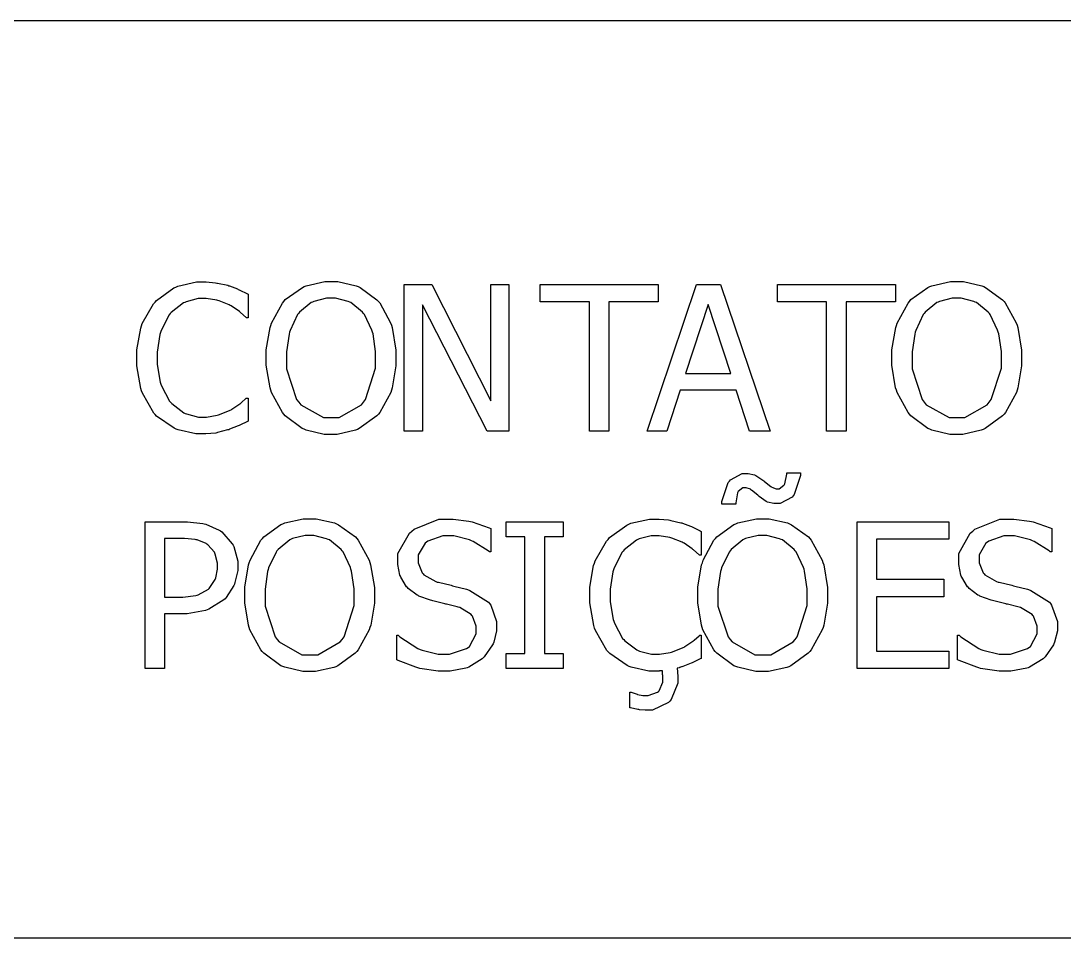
# Model space of a CAD drawing. Header units: millimetres. Extents: x 1974 to 2099, y 1386 to 1555.
# Drawn here: x 2072.064 to 2073.265, y 1477.196 to 1478.252 of the extents above; entities that cross this region are included whole.
import ezdxf

# ---------------------------------------------------------------- set-up
doc = ezdxf.new("R2010")
doc.units = ezdxf.units.MM
doc.layers.add('TEXTO', color=4, linetype='Continuous')

msp = doc.modelspace()

# ---------------------------------------------------------------- linework, layer by layer
at = {"layer": 'TEXTO', "color": 0}
for p, q in [((2098.7779, 1478.2522), (2069.8934, 1478.2522)), ((2072.2453, 1477.9468), (2072.2668, 1477.9517)), ((2072.2668, 1477.9517), (2072.274, 1477.9517)), ((2072.274, 1477.9517), (2072.2779, 1477.9517)), ((2072.2779, 1477.9517), (2072.2886, 1477.9507)), ((2072.2886, 1477.9507), (2072.2899, 1477.9504)), ((2072.2899, 1477.9504), (2072.291, 1477.9502)), ((2072.291, 1477.9502), (2072.3026, 1477.9478)), ((2072.393, 1477.9473), (2072.4144, 1477.9522)), ((2072.4144, 1477.9522), (2072.4215, 1477.9522)), ((2072.4215, 1477.9522), (2072.4293, 1477.9522)), ((2072.4293, 1477.9522), (2072.4503, 1477.9473)), ((2072.5056, 1477.7798), (2072.5056, 1477.9487)), ((2072.5056, 1477.9487), (2072.5376, 1477.9487)), ((2072.5376, 1477.9487), (2072.6055, 1477.8149)), ((2072.6055, 1477.8149), (2072.6055, 1477.9487)), ((2072.6055, 1477.9487), (2072.6264, 1477.9487)), ((2072.6264, 1477.9487), (2072.6264, 1477.7798)), ((2072.6264, 1477.9487), (2072.6264, 1477.9487)), ((2072.6622, 1477.9287), (2072.6622, 1477.9487)), ((2072.6622, 1477.9487), (2072.798, 1477.9487)), ((2072.7854, 1477.7798), (2072.8424, 1477.9487)), ((2072.798, 1477.9487), (2072.798, 1477.9287)), ((2072.8424, 1477.9487), (2072.87, 1477.9487)), ((2072.87, 1477.9487), (2072.927, 1477.7798)), ((2072.9354, 1477.9287), (2072.9354, 1477.9487)), ((2072.9354, 1477.9487), (2073.0712, 1477.9487)), ((2073.0712, 1477.9487), (2073.0712, 1477.9287)), ((2073.1132, 1477.9473), (2073.1347, 1477.9522)), ((2073.1347, 1477.9522), (2073.1419, 1477.9522)), ((2073.1419, 1477.9522), (2073.1496, 1477.9522)), ((2073.1496, 1477.9522), (2073.1706, 1477.9473)), ((2072.2207, 1477.9304), (2072.2407, 1477.9448)), ((2072.2407, 1477.9448), (2072.243, 1477.9458)), ((2072.243, 1477.9458), (2072.2453, 1477.9468)), ((2072.3026, 1477.9478), (2072.3037, 1477.9473)), ((2072.3037, 1477.9473), (2072.3045, 1477.947)), ((2072.3045, 1477.947), (2072.3138, 1477.9436)), ((2072.3138, 1477.9436), (2072.3148, 1477.943)), ((2072.3148, 1477.943), (2072.3158, 1477.9427)), ((2072.3158, 1477.9427), (2072.3252, 1477.938)), ((2072.3252, 1477.938), (2072.3262, 1477.9375)), ((2072.3262, 1477.9375), (2072.3262, 1477.9103)), ((2072.3688, 1477.9313), (2072.3885, 1477.9454)), ((2072.3885, 1477.9454), (2072.3908, 1477.9463)), ((2072.3908, 1477.9463), (2072.393, 1477.9473)), ((2072.4503, 1477.9473), (2072.4527, 1477.9462)), ((2072.4527, 1477.9462), (2072.4549, 1477.9452)), ((2072.4549, 1477.9452), (2072.4744, 1477.9311)), ((2073.0891, 1477.9313), (2073.1087, 1477.9454)), ((2073.1087, 1477.9454), (2073.111, 1477.9463)), ((2073.111, 1477.9463), (2073.1132, 1477.9473)), ((2073.1706, 1477.9473), (2073.1729, 1477.9462)), ((2073.1729, 1477.9462), (2073.1751, 1477.9452)), ((2073.1751, 1477.9452), (2073.1946, 1477.9311)), ((2072.2042, 1477.9037), (2072.2173, 1477.9266)), ((2072.2173, 1477.9266), (2072.2191, 1477.9285)), ((2072.2191, 1477.9285), (2072.2207, 1477.9304)), ((2072.2517, 1477.9275), (2072.2376, 1477.9166)), ((2072.2533, 1477.9281), (2072.2517, 1477.9275)), ((2072.2549, 1477.9289), (2072.2533, 1477.9281)), ((2072.2686, 1477.9326), (2072.2549, 1477.9289)), ((2072.2738, 1477.9326), (2072.2686, 1477.9326)), ((2072.2779, 1477.9326), (2072.2738, 1477.9326)), ((2072.2901, 1477.9306), (2072.2779, 1477.9326)), ((2072.2913, 1477.9303), (2072.2901, 1477.9306)), ((2072.2926, 1477.93), (2072.2913, 1477.9303)), ((2072.3042, 1477.9251), (2072.2926, 1477.93)), ((2072.3054, 1477.9245), (2072.3042, 1477.9251)), ((2072.3065, 1477.924), (2072.3054, 1477.9245)), ((2072.353, 1477.9042), (2072.3656, 1477.9273)), ((2072.3656, 1477.9273), (2072.3672, 1477.9293)), ((2072.3672, 1477.9293), (2072.3688, 1477.9313)), ((2072.3987, 1477.9278), (2072.3853, 1477.9168)), ((2072.4003, 1477.9285), (2072.3987, 1477.9278)), ((2072.4017, 1477.9293), (2072.4003, 1477.9285)), ((2072.4163, 1477.9328), (2072.4017, 1477.9293)), ((2072.4217, 1477.9328), (2072.4163, 1477.9328)), ((2072.4266, 1477.9328), (2072.4217, 1477.9328)), ((2072.4413, 1477.9292), (2072.4266, 1477.9328)), ((2072.443, 1477.9284), (2072.4413, 1477.9292)), ((2072.4445, 1477.9278), (2072.443, 1477.9284)), ((2072.4579, 1477.9168), (2072.4445, 1477.9278)), ((2072.4744, 1477.9311), (2072.476, 1477.9293)), ((2072.476, 1477.9293), (2072.4776, 1477.9275)), ((2072.476, 1477.9293), (2072.476, 1477.9293)), ((2072.4776, 1477.9275), (2072.49, 1477.9045)), ((2072.6013, 1477.7798), (2072.5267, 1477.9254)), ((2072.5267, 1477.9254), (2072.5267, 1477.7798)), ((2072.7189, 1477.9287), (2072.6622, 1477.9287)), ((2072.7189, 1477.7798), (2072.7189, 1477.9287)), ((2072.798, 1477.9287), (2072.7414, 1477.9287)), ((2072.7414, 1477.9287), (2072.7414, 1477.7798)), ((2072.8556, 1477.9257), (2072.8297, 1477.8462)), ((2072.8817, 1477.8462), (2072.8556, 1477.9257)), ((2072.9921, 1477.9287), (2072.9354, 1477.9287)), ((2072.9921, 1477.7798), (2072.9921, 1477.9287)), ((2073.0712, 1477.9287), (2073.0146, 1477.9287)), ((2073.0146, 1477.9287), (2073.0146, 1477.7798)), ((2073.0734, 1477.9042), (2073.0859, 1477.9273)), ((2073.0859, 1477.9273), (2073.0875, 1477.9293)), ((2073.0875, 1477.9293), (2073.0891, 1477.9313)), ((2073.1191, 1477.9278), (2073.1056, 1477.9168)), ((2073.1206, 1477.9285), (2073.1191, 1477.9278)), ((2073.1221, 1477.9293), (2073.1206, 1477.9285)), ((2073.1366, 1477.9328), (2073.1221, 1477.9293)), ((2073.142, 1477.9328), (2073.1366, 1477.9328)), ((2073.1468, 1477.9328), (2073.142, 1477.9328)), ((2073.1616, 1477.9292), (2073.1468, 1477.9328)), ((2073.1632, 1477.9284), (2073.1616, 1477.9292)), ((2073.1647, 1477.9278), (2073.1632, 1477.9284)), ((2073.1782, 1477.9168), (2073.1647, 1477.9278)), ((2073.1946, 1477.9311), (2073.1963, 1477.9293)), ((2073.1963, 1477.9293), (2073.1978, 1477.9275)), ((2073.1963, 1477.9293), (2073.1963, 1477.9293)), ((2073.1978, 1477.9275), (2073.2103, 1477.9045)), ((2072.2352, 1477.9137), (2072.2259, 1477.8957)), ((2072.2364, 1477.9152), (2072.2352, 1477.9137)), ((2072.2376, 1477.9166), (2072.2364, 1477.9152)), ((2072.316, 1477.9175), (2072.3065, 1477.924)), ((2072.3168, 1477.9168), (2072.316, 1477.9175)), ((2072.3175, 1477.9163), (2072.3168, 1477.9168)), ((2072.3238, 1477.9107), (2072.3175, 1477.9163)), ((2072.383, 1477.914), (2072.3745, 1477.8959)), ((2072.3842, 1477.9153), (2072.383, 1477.914)), ((2072.3853, 1477.9168), (2072.3842, 1477.9153)), ((2072.4591, 1477.9153), (2072.4579, 1477.9168)), ((2072.4601, 1477.914), (2072.4591, 1477.9153)), ((2072.4687, 1477.8961), (2072.4601, 1477.914)), ((2073.1032, 1477.914), (2073.0947, 1477.8959)), ((2073.1044, 1477.9153), (2073.1032, 1477.914)), ((2073.1056, 1477.9168), (2073.1044, 1477.9153)), ((2073.1794, 1477.9153), (2073.1782, 1477.9168)), ((2073.1805, 1477.914), (2073.1794, 1477.9153)), ((2073.1889, 1477.8961), (2073.1805, 1477.914)), ((2072.2024, 1477.8985), (2072.2034, 1477.9011)), ((2072.2034, 1477.9011), (2072.2042, 1477.9037)), ((2072.3243, 1477.9103), (2072.3238, 1477.9107)), ((2072.3262, 1477.9103), (2072.3243, 1477.9103)), ((2072.3513, 1477.899), (2072.3522, 1477.9016)), ((2072.3522, 1477.9016), (2072.353, 1477.9042)), ((2072.49, 1477.9045), (2072.491, 1477.9017)), ((2072.491, 1477.9017), (2072.4919, 1477.899)), ((2073.0716, 1477.899), (2073.0725, 1477.9016)), ((2073.0725, 1477.9016), (2073.0734, 1477.9042)), ((2073.2103, 1477.9045), (2073.2113, 1477.9017)), ((2073.2113, 1477.9017), (2073.2122, 1477.899)), ((2072.198, 1477.8733), (2072.2024, 1477.8985)), ((2072.2246, 1477.8913), (2072.2213, 1477.8709)), ((2072.2253, 1477.8934), (2072.2246, 1477.8913)), ((2072.2259, 1477.8957), (2072.2253, 1477.8934)), ((2072.3469, 1477.8736), (2072.3513, 1477.899)), ((2072.3732, 1477.8916), (2072.3703, 1477.8711)), ((2072.3739, 1477.8937), (2072.3732, 1477.8916)), ((2072.3745, 1477.8959), (2072.3739, 1477.8937)), ((2072.4693, 1477.8939), (2072.4687, 1477.8961)), ((2072.4699, 1477.8918), (2072.4693, 1477.8939)), ((2072.4729, 1477.8716), (2072.4699, 1477.8918)), ((2072.4919, 1477.899), (2072.4963, 1477.8729)), ((2073.0673, 1477.8736), (2073.0716, 1477.899)), ((2073.0935, 1477.8916), (2073.0905, 1477.8711)), ((2073.0941, 1477.8937), (2073.0935, 1477.8916)), ((2073.0947, 1477.8959), (2073.0941, 1477.8937)), ((2073.1896, 1477.8939), (2073.1889, 1477.8961)), ((2073.1902, 1477.8918), (2073.1896, 1477.8939)), ((2073.1933, 1477.8716), (2073.1902, 1477.8918)), ((2073.2122, 1477.899), (2073.2165, 1477.8729)), ((2072.198, 1477.864), (2072.198, 1477.8733)), ((2072.2213, 1477.8709), (2072.2213, 1477.864)), ((2072.3469, 1477.8642), (2072.3469, 1477.8736)), ((2072.3703, 1477.8711), (2072.3703, 1477.8642)), ((2072.4729, 1477.8642), (2072.4729, 1477.8716)), ((2072.4963, 1477.8729), (2072.4963, 1477.8642)), ((2073.0673, 1477.8642), (2073.0673, 1477.8736)), ((2073.0905, 1477.8711), (2073.0905, 1477.8642)), ((2073.1933, 1477.8642), (2073.1933, 1477.8716)), ((2073.2165, 1477.8729), (2073.2165, 1477.8642)), ((2072.198, 1477.8552), (2072.198, 1477.864)), ((2072.2026, 1477.8291), (2072.198, 1477.8552)), ((2072.2213, 1477.864), (2072.2213, 1477.8565)), ((2072.2213, 1477.8565), (2072.2248, 1477.8362)), ((2072.3469, 1477.8557), (2072.3469, 1477.8642)), ((2072.3513, 1477.8298), (2072.3469, 1477.8557)), ((2072.3703, 1477.8642), (2072.3703, 1477.8515)), ((2072.4729, 1477.8523), (2072.4729, 1477.8642)), ((2072.4729, 1477.8642), (2072.4729, 1477.8642)), ((2072.4963, 1477.855), (2072.492, 1477.8298)), ((2072.4963, 1477.8642), (2072.4963, 1477.855)), ((2073.0673, 1477.8557), (2073.0673, 1477.8642)), ((2073.0715, 1477.8298), (2073.0673, 1477.8557)), ((2073.0905, 1477.8642), (2073.0905, 1477.8515)), ((2073.1933, 1477.8523), (2073.1933, 1477.8642)), ((2073.1933, 1477.8642), (2073.1933, 1477.8642)), ((2073.2165, 1477.855), (2073.2123, 1477.8298)), ((2073.2165, 1477.8642), (2073.2165, 1477.855)), ((2072.3703, 1477.8515), (2072.3819, 1477.8163)), ((2072.4613, 1477.8163), (2072.4729, 1477.8523)), ((2072.8297, 1477.8462), (2072.8817, 1477.8462)), ((2072.8297, 1477.8462), (2072.8297, 1477.8462)), ((2073.0905, 1477.8515), (2073.1022, 1477.8163)), ((2073.1816, 1477.8163), (2073.1933, 1477.8523)), ((2072.2035, 1477.8262), (2072.2026, 1477.8291)), ((2072.2248, 1477.8362), (2072.2256, 1477.8341)), ((2072.2256, 1477.8341), (2072.2262, 1477.8321)), ((2072.2262, 1477.8321), (2072.2357, 1477.8144)), ((2072.3522, 1477.8269), (2072.3513, 1477.8298)), ((2072.492, 1477.8298), (2072.4911, 1477.827)), ((2073.0724, 1477.8269), (2073.0715, 1477.8298)), ((2073.2123, 1477.8298), (2073.2114, 1477.827)), ((2072.2044, 1477.8236), (2072.2035, 1477.8262)), ((2072.2174, 1477.8007), (2072.2044, 1477.8236)), ((2072.318, 1477.8124), (2072.3239, 1477.8177)), ((2072.3239, 1477.8177), (2072.3244, 1477.818)), ((2072.3244, 1477.818), (2072.3262, 1477.818)), ((2072.3262, 1477.818), (2072.3262, 1477.7913)), ((2072.353, 1477.8242), (2072.3522, 1477.8269)), ((2072.3655, 1477.8012), (2072.353, 1477.8242)), ((2072.4902, 1477.8243), (2072.4777, 1477.8012)), ((2072.4911, 1477.827), (2072.4902, 1477.8243)), ((2072.8233, 1477.8269), (2072.808, 1477.7798)), ((2072.888, 1477.8269), (2072.8233, 1477.8269)), ((2072.9032, 1477.7798), (2072.888, 1477.8269)), ((2073.0733, 1477.8242), (2073.0724, 1477.8269)), ((2073.0858, 1477.8012), (2073.0733, 1477.8242)), ((2073.2105, 1477.8243), (2073.1979, 1477.8012)), ((2073.2114, 1477.827), (2073.2105, 1477.8243)), ((2072.2357, 1477.8144), (2072.237, 1477.813)), ((2072.237, 1477.813), (2072.2382, 1477.8116)), ((2072.2382, 1477.8116), (2072.2519, 1477.8011)), ((2072.3054, 1477.8039), (2072.3066, 1477.8044)), ((2072.3066, 1477.8044), (2072.3075, 1477.8051)), ((2072.3075, 1477.8051), (2072.3166, 1477.8112)), ((2072.3166, 1477.8112), (2072.3173, 1477.8117)), ((2072.3173, 1477.8117), (2072.318, 1477.8124)), ((2072.3819, 1477.8163), (2072.3843, 1477.8133)), ((2072.3843, 1477.8133), (2072.3866, 1477.8103)), ((2072.3866, 1477.8103), (2072.4129, 1477.7956)), ((2072.431, 1477.7956), (2072.4567, 1477.8103)), ((2072.4567, 1477.8103), (2072.4591, 1477.8133)), ((2072.4591, 1477.8133), (2072.4613, 1477.8163)), ((2073.1022, 1477.8163), (2073.1045, 1477.8133)), ((2073.1045, 1477.8133), (2073.1068, 1477.8103)), ((2073.1068, 1477.8103), (2073.1331, 1477.7956)), ((2073.1513, 1477.7956), (2073.177, 1477.8103)), ((2073.177, 1477.8103), (2073.1793, 1477.8133)), ((2073.1793, 1477.8133), (2073.1816, 1477.8163)), ((2072.2191, 1477.7989), (2072.2174, 1477.8007)), ((2072.2208, 1477.797), (2072.2191, 1477.7989)), ((2072.2408, 1477.7832), (2072.2208, 1477.797)), ((2072.2519, 1477.8011), (2072.2535, 1477.8003)), ((2072.2535, 1477.8003), (2072.2551, 1477.7997)), ((2072.2551, 1477.7997), (2072.269, 1477.7961)), ((2072.269, 1477.7961), (2072.2738, 1477.7961)), ((2072.2738, 1477.7961), (2072.2782, 1477.7961)), ((2072.2782, 1477.7961), (2072.2904, 1477.7982)), ((2072.2904, 1477.7982), (2072.2918, 1477.7985)), ((2072.2918, 1477.7985), (2072.2932, 1477.7989)), ((2072.2932, 1477.7989), (2072.3054, 1477.8039)), ((2072.3671, 1477.7993), (2072.3655, 1477.8012)), ((2072.3688, 1477.7974), (2072.3671, 1477.7993)), ((2072.3884, 1477.783), (2072.3688, 1477.7974)), ((2072.4129, 1477.7956), (2072.4217, 1477.7956)), ((2072.4217, 1477.7956), (2072.431, 1477.7956)), ((2072.4743, 1477.7974), (2072.4541, 1477.7828)), ((2072.476, 1477.7993), (2072.4743, 1477.7974)), ((2072.4777, 1477.8012), (2072.476, 1477.7993)), ((2073.0874, 1477.7993), (2073.0858, 1477.8012)), ((2073.089, 1477.7974), (2073.0874, 1477.7993)), ((2073.1087, 1477.783), (2073.089, 1477.7974)), ((2073.1331, 1477.7956), (2073.142, 1477.7956)), ((2073.142, 1477.7956), (2073.1513, 1477.7956)), ((2073.1945, 1477.7974), (2073.1744, 1477.7828)), ((2073.1963, 1477.7993), (2073.1945, 1477.7974)), ((2073.1979, 1477.8012), (2073.1963, 1477.7993)), ((2072.2431, 1477.7822), (2072.2408, 1477.7832)), ((2072.2455, 1477.7813), (2072.2431, 1477.7822)), ((2072.2659, 1477.7767), (2072.2455, 1477.7813)), ((2072.3024, 1477.7812), (2072.291, 1477.7782)), ((2072.3037, 1477.7815), (2072.3024, 1477.7812)), ((2072.3048, 1477.782), (2072.3037, 1477.7815)), ((2072.3148, 1477.7858), (2072.3048, 1477.782)), ((2072.3157, 1477.7862), (2072.3148, 1477.7858)), ((2072.3165, 1477.7867), (2072.3157, 1477.7862)), ((2072.3252, 1477.7908), (2072.3165, 1477.7867)), ((2072.3262, 1477.7913), (2072.3252, 1477.7908)), ((2072.3907, 1477.782), (2072.3884, 1477.783)), ((2072.3929, 1477.781), (2072.3907, 1477.782)), ((2072.4138, 1477.7762), (2072.3929, 1477.781)), ((2072.4496, 1477.781), (2072.4285, 1477.7762)), ((2072.4519, 1477.7818), (2072.4496, 1477.781)), ((2072.4541, 1477.7828), (2072.4519, 1477.7818)), ((2073.111, 1477.782), (2073.1087, 1477.783)), ((2073.1132, 1477.781), (2073.111, 1477.782)), ((2073.1341, 1477.7762), (2073.1132, 1477.781)), ((2073.1699, 1477.781), (2073.1488, 1477.7762)), ((2073.1722, 1477.7818), (2073.1699, 1477.781)), ((2073.1744, 1477.7828), (2073.1722, 1477.7818)), ((2072.2736, 1477.7767), (2072.2659, 1477.7767)), ((2072.2774, 1477.7767), (2072.2736, 1477.7767)), ((2072.2736, 1477.7767), (2072.2736, 1477.7767)), ((2072.2889, 1477.7777), (2072.2774, 1477.7767)), ((2072.29, 1477.7779), (2072.2889, 1477.7777)), ((2072.291, 1477.7782), (2072.29, 1477.7779)), ((2072.4215, 1477.7762), (2072.4138, 1477.7762)), ((2072.4285, 1477.7762), (2072.4215, 1477.7762)), ((2072.5267, 1477.7798), (2072.5056, 1477.7798)), ((2072.6264, 1477.7798), (2072.6013, 1477.7798)), ((2072.7414, 1477.7798), (2072.7189, 1477.7798)), ((2072.7414, 1477.7798), (2072.7414, 1477.7798)), ((2072.808, 1477.7798), (2072.7854, 1477.7798)), ((2072.808, 1477.7798), (2072.808, 1477.7798)), ((2072.927, 1477.7798), (2072.9032, 1477.7798)), ((2073.0146, 1477.7798), (2072.9921, 1477.7798)), ((2073.0146, 1477.7798), (2073.0146, 1477.7798)), ((2073.1419, 1477.7762), (2073.1341, 1477.7762)), ((2073.1488, 1477.7762), (2073.1419, 1477.7762)), ((2072.8716, 1477.6989), (2072.8788, 1477.7209)), ((2072.8788, 1477.7209), (2072.8801, 1477.7223)), ((2072.8801, 1477.7223), (2072.8814, 1477.7239)), ((2072.8814, 1477.7239), (2072.8947, 1477.7313)), ((2072.8947, 1477.7313), (2072.8993, 1477.7313)), ((2072.8993, 1477.7313), (2072.9019, 1477.7313)), ((2072.9019, 1477.7313), (2072.909, 1477.7294)), ((2072.909, 1477.7294), (2072.9099, 1477.7291)), ((2072.9099, 1477.7291), (2072.9107, 1477.7287)), ((2072.9107, 1477.7287), (2072.9188, 1477.7233)), ((2072.9188, 1477.7233), (2072.9197, 1477.7225)), ((2072.9197, 1477.7225), (2072.9205, 1477.7219)), ((2072.9205, 1477.7219), (2072.9278, 1477.7161)), ((2072.9438, 1477.7194), (2072.9462, 1477.7304)), ((2072.9462, 1477.7304), (2072.9463, 1477.7318)), ((2072.9463, 1477.7318), (2072.9621, 1477.7318)), ((2072.9463, 1477.7318), (2072.9463, 1477.7318)), ((2072.9619, 1477.7289), (2072.9548, 1477.7068)), ((2072.9621, 1477.7318), (2072.9619, 1477.7289)), ((2072.8896, 1477.7089), (2072.8874, 1477.6974)), ((2072.89, 1477.7097), (2072.8896, 1477.7089)), ((2072.8903, 1477.7105), (2072.89, 1477.7097)), ((2072.8958, 1477.7148), (2072.8903, 1477.7105)), ((2072.8978, 1477.7148), (2072.8958, 1477.7148)), ((2072.8993, 1477.7148), (2072.8978, 1477.7148)), ((2072.9043, 1477.7129), (2072.8993, 1477.7148)), ((2072.905, 1477.7124), (2072.9043, 1477.7129)), ((2072.9055, 1477.712), (2072.905, 1477.7124)), ((2072.9127, 1477.7061), (2072.9055, 1477.712)), ((2072.9278, 1477.7161), (2072.9285, 1477.7158)), ((2072.9285, 1477.7158), (2072.9291, 1477.7154)), ((2072.9291, 1477.7154), (2072.934, 1477.7135)), ((2072.934, 1477.7135), (2072.9357, 1477.7135)), ((2072.9357, 1477.7135), (2072.9376, 1477.7135)), ((2072.9376, 1477.7135), (2072.943, 1477.7178)), ((2072.943, 1477.7178), (2072.9435, 1477.7186)), ((2072.9435, 1477.7186), (2072.9438, 1477.7194)), ((2072.8715, 1477.696), (2072.8716, 1477.6989)), ((2072.8874, 1477.6974), (2072.8874, 1477.696)), ((2072.9136, 1477.7053), (2072.9127, 1477.7061)), ((2072.9143, 1477.7046), (2072.9136, 1477.7053)), ((2072.9224, 1477.699), (2072.9143, 1477.7046)), ((2072.9233, 1477.6986), (2072.9224, 1477.699)), ((2072.9241, 1477.6983), (2072.9233, 1477.6986)), ((2072.9314, 1477.6964), (2072.9241, 1477.6983)), ((2072.9342, 1477.6964), (2072.9314, 1477.6964)), ((2072.9387, 1477.6964), (2072.9342, 1477.6964)), ((2072.9524, 1477.7038), (2072.9387, 1477.6964)), ((2072.9536, 1477.7053), (2072.9524, 1477.7038)), ((2072.9548, 1477.7068), (2072.9536, 1477.7053)), ((2072.8874, 1477.696), (2072.8715, 1477.696)), ((2072.2076, 1477.5066), (2072.2076, 1477.6755)), ((2072.2076, 1477.6755), (2072.25, 1477.6755)), ((2072.25, 1477.6755), (2072.2563, 1477.6755)), ((2072.2563, 1477.6755), (2072.2738, 1477.6735)), ((2072.2738, 1477.6735), (2072.2755, 1477.6731)), ((2072.2755, 1477.6731), (2072.2773, 1477.6727)), ((2072.2773, 1477.6727), (2072.2928, 1477.666)), ((2072.344, 1477.6581), (2072.3637, 1477.6723)), ((2072.3637, 1477.6723), (2072.366, 1477.6733)), ((2072.366, 1477.6733), (2072.3683, 1477.6742)), ((2072.3683, 1477.6742), (2072.3896, 1477.6791)), ((2072.3896, 1477.6791), (2072.3968, 1477.6791)), ((2072.3968, 1477.6791), (2072.4045, 1477.6791)), ((2072.4045, 1477.6791), (2072.4255, 1477.6742)), ((2072.4255, 1477.6742), (2072.4278, 1477.6731)), ((2072.4278, 1477.6731), (2072.4302, 1477.6721)), ((2072.5171, 1477.6671), (2072.5457, 1477.6786)), ((2072.5457, 1477.6786), (2072.5553, 1477.6786)), ((2072.5553, 1477.6786), (2072.562, 1477.6786)), ((2072.562, 1477.6786), (2072.58, 1477.6763)), ((2072.58, 1477.6763), (2072.5821, 1477.6758)), ((2072.5821, 1477.6758), (2072.5841, 1477.6753)), ((2072.5841, 1477.6753), (2072.6037, 1477.6686)), ((2072.6232, 1477.6583), (2072.6232, 1477.6755)), ((2072.6232, 1477.6755), (2072.6888, 1477.6755)), ((2072.6888, 1477.6755), (2072.6888, 1477.6583)), ((2072.7622, 1477.6717), (2072.7645, 1477.6727)), ((2072.7645, 1477.6727), (2072.7667, 1477.6738)), ((2072.7667, 1477.6738), (2072.7882, 1477.6786)), ((2072.7882, 1477.6786), (2072.7954, 1477.6786)), ((2072.7954, 1477.6786), (2072.7994, 1477.6786)), ((2072.7994, 1477.6786), (2072.8102, 1477.6776)), ((2072.8102, 1477.6776), (2072.8114, 1477.6773)), ((2072.8114, 1477.6773), (2072.8126, 1477.6771)), ((2072.8126, 1477.6771), (2072.8241, 1477.6745)), ((2072.8241, 1477.6745), (2072.8252, 1477.6742)), ((2072.8252, 1477.6742), (2072.8261, 1477.674)), ((2072.8261, 1477.674), (2072.8354, 1477.6704)), ((2072.8656, 1477.6581), (2072.8853, 1477.6723)), ((2072.8853, 1477.6723), (2072.8876, 1477.6733)), ((2072.8876, 1477.6733), (2072.8898, 1477.6742)), ((2072.8898, 1477.6742), (2072.9112, 1477.6791)), ((2072.9112, 1477.6791), (2072.9183, 1477.6791)), ((2072.9183, 1477.6791), (2072.9261, 1477.6791)), ((2072.9261, 1477.6791), (2072.9471, 1477.6742)), ((2072.9471, 1477.6742), (2072.9494, 1477.6731)), ((2072.9494, 1477.6731), (2072.9516, 1477.6721)), ((2073.0272, 1477.5066), (2073.0272, 1477.6755)), ((2073.0272, 1477.6755), (2073.1327, 1477.6755)), ((2073.1327, 1477.6755), (2073.1327, 1477.6556)), ((2073.1628, 1477.6671), (2073.1914, 1477.6786)), ((2073.1914, 1477.6786), (2073.201, 1477.6786)), ((2073.201, 1477.6786), (2073.2077, 1477.6786)), ((2073.2077, 1477.6786), (2073.2258, 1477.6763)), ((2073.2258, 1477.6763), (2073.2279, 1477.6758)), ((2073.2279, 1477.6758), (2073.2299, 1477.6753)), ((2073.2299, 1477.6753), (2073.2495, 1477.6686)), ((2072.2928, 1477.666), (2072.2942, 1477.665)), ((2072.2942, 1477.665), (2072.2957, 1477.664)), ((2072.2957, 1477.664), (2072.3079, 1477.6503)), ((2072.4302, 1477.6721), (2072.4496, 1477.6581)), ((2072.4984, 1477.6389), (2072.5118, 1477.6624)), ((2072.5118, 1477.6624), (2072.5145, 1477.6647)), ((2072.5145, 1477.6647), (2072.5171, 1477.6671)), ((2072.6037, 1477.6686), (2072.6056, 1477.6678)), ((2072.6056, 1477.6678), (2072.6056, 1477.6409)), ((2072.7422, 1477.6573), (2072.7622, 1477.6717)), ((2072.8354, 1477.6704), (2072.8364, 1477.67)), ((2072.8364, 1477.67), (2072.8372, 1477.6696)), ((2072.8372, 1477.6696), (2072.8466, 1477.665)), ((2072.8466, 1477.665), (2072.8476, 1477.6643)), ((2072.8476, 1477.6643), (2072.8476, 1477.6372)), ((2072.9516, 1477.6721), (2072.9711, 1477.6581)), ((2073.1442, 1477.6389), (2073.1575, 1477.6624)), ((2073.1575, 1477.6624), (2073.1602, 1477.6647)), ((2073.1602, 1477.6647), (2073.1628, 1477.6671)), ((2073.2495, 1477.6686), (2073.2513, 1477.6678)), ((2073.2513, 1477.6678), (2073.2513, 1477.6409)), ((2072.2487, 1477.6563), (2072.23, 1477.6563)), ((2072.23, 1477.6563), (2072.23, 1477.5888)), ((2072.2527, 1477.6563), (2072.2487, 1477.6563)), ((2072.265, 1477.6551), (2072.2527, 1477.6563)), ((2072.2663, 1477.6548), (2072.265, 1477.6551)), ((2072.2675, 1477.6547), (2072.2663, 1477.6548)), ((2072.2778, 1477.6504), (2072.2675, 1477.6547)), ((2072.2787, 1477.6498), (2072.2778, 1477.6504)), ((2072.2797, 1477.6491), (2072.2787, 1477.6498)), ((2072.2873, 1477.6404), (2072.2797, 1477.6491)), ((2072.3079, 1477.6503), (2072.3089, 1477.6486)), ((2072.3089, 1477.6486), (2072.3098, 1477.647)), ((2072.3283, 1477.6312), (2072.3408, 1477.6543)), ((2072.3408, 1477.6543), (2072.3425, 1477.6562)), ((2072.3425, 1477.6562), (2072.344, 1477.6581)), ((2072.374, 1477.6547), (2072.3605, 1477.6438)), ((2072.3755, 1477.6555), (2072.374, 1477.6547)), ((2072.377, 1477.6562), (2072.3755, 1477.6555)), ((2072.3916, 1477.6597), (2072.377, 1477.6562)), ((2072.3969, 1477.6597), (2072.3916, 1477.6597)), ((2072.4017, 1477.6597), (2072.3969, 1477.6597)), ((2072.4165, 1477.6561), (2072.4017, 1477.6597)), ((2072.4181, 1477.6553), (2072.4165, 1477.6561)), ((2072.4197, 1477.6547), (2072.4181, 1477.6553)), ((2072.4332, 1477.6437), (2072.4197, 1477.6547)), ((2072.4496, 1477.6581), (2072.4512, 1477.6562)), ((2072.4512, 1477.6562), (2072.4528, 1477.6543)), ((2072.4512, 1477.6562), (2072.4512, 1477.6562)), ((2072.4528, 1477.6543), (2072.4653, 1477.6314)), ((2072.5298, 1477.6508), (2072.5218, 1477.6373)), ((2072.5314, 1477.6519), (2072.5298, 1477.6508)), ((2072.533, 1477.6532), (2072.5314, 1477.6519)), ((2072.5504, 1477.6592), (2072.533, 1477.6532)), ((2072.5568, 1477.6592), (2072.5504, 1477.6592)), ((2072.5628, 1477.6592), (2072.5568, 1477.6592)), ((2072.581, 1477.6547), (2072.5628, 1477.6592)), ((2072.5832, 1477.6537), (2072.581, 1477.6547)), ((2072.5852, 1477.6528), (2072.5832, 1477.6537)), ((2072.6025, 1477.6421), (2072.5852, 1477.6528)), ((2072.6448, 1477.6583), (2072.6232, 1477.6583)), ((2072.6448, 1477.5239), (2072.6448, 1477.6583)), ((2072.6888, 1477.6583), (2072.6673, 1477.6583)), ((2072.6673, 1477.6583), (2072.6673, 1477.5239)), ((2072.7257, 1477.6306), (2072.7388, 1477.6534)), ((2072.7388, 1477.6534), (2072.7405, 1477.6553)), ((2072.7405, 1477.6553), (2072.7422, 1477.6573)), ((2072.7732, 1477.6543), (2072.759, 1477.6434)), ((2072.7748, 1477.655), (2072.7732, 1477.6543)), ((2072.7764, 1477.6558), (2072.7748, 1477.655)), ((2072.7901, 1477.6594), (2072.7764, 1477.6558)), ((2072.7952, 1477.6594), (2072.7901, 1477.6594)), ((2072.7993, 1477.6594), (2072.7952, 1477.6594)), ((2072.8115, 1477.6576), (2072.7993, 1477.6594)), ((2072.8128, 1477.6571), (2072.8115, 1477.6576)), ((2072.814, 1477.6568), (2072.8128, 1477.6571)), ((2072.8258, 1477.652), (2072.814, 1477.6568)), ((2072.8268, 1477.6514), (2072.8258, 1477.652)), ((2072.8279, 1477.6508), (2072.8268, 1477.6514)), ((2072.8374, 1477.6445), (2072.8279, 1477.6508)), ((2072.8498, 1477.6312), (2072.8624, 1477.6543)), ((2072.8624, 1477.6543), (2072.864, 1477.6562)), ((2072.864, 1477.6562), (2072.8656, 1477.6581)), ((2072.8955, 1477.6547), (2072.8821, 1477.6438)), ((2072.8971, 1477.6555), (2072.8955, 1477.6547)), ((2072.8986, 1477.6562), (2072.8971, 1477.6555)), ((2072.9131, 1477.6597), (2072.8986, 1477.6562)), ((2072.9184, 1477.6597), (2072.9131, 1477.6597)), ((2072.9233, 1477.6597), (2072.9184, 1477.6597)), ((2072.938, 1477.6561), (2072.9233, 1477.6597)), ((2072.9397, 1477.6553), (2072.938, 1477.6561)), ((2072.9412, 1477.6547), (2072.9397, 1477.6553)), ((2072.9547, 1477.6437), (2072.9412, 1477.6547)), ((2072.9711, 1477.6581), (2072.9728, 1477.6562)), ((2072.9728, 1477.6562), (2072.9743, 1477.6543)), ((2072.9728, 1477.6562), (2072.9728, 1477.6562)), ((2072.9743, 1477.6543), (2072.9868, 1477.6314)), ((2073.1327, 1477.6556), (2073.0496, 1477.6556)), ((2073.0496, 1477.6556), (2073.0496, 1477.6093)), ((2073.1755, 1477.6508), (2073.1676, 1477.6373)), ((2073.1772, 1477.6519), (2073.1755, 1477.6508)), ((2073.1787, 1477.6532), (2073.1772, 1477.6519)), ((2073.1961, 1477.6592), (2073.1787, 1477.6532)), ((2073.2025, 1477.6592), (2073.1961, 1477.6592)), ((2073.2085, 1477.6592), (2073.2025, 1477.6592)), ((2073.2268, 1477.6547), (2073.2085, 1477.6592)), ((2073.229, 1477.6537), (2073.2268, 1477.6547)), ((2073.231, 1477.6528), (2073.229, 1477.6537)), ((2073.2482, 1477.6421), (2073.231, 1477.6528)), ((2072.2878, 1477.6393), (2072.2873, 1477.6404)), ((2072.2883, 1477.6381), (2072.2878, 1477.6393)), ((2072.2909, 1477.6279), (2072.2883, 1477.6381)), ((2072.3098, 1477.647), (2072.3142, 1477.6302)), ((2072.3582, 1477.6407), (2072.3496, 1477.6227)), ((2072.3593, 1477.6422), (2072.3582, 1477.6407)), ((2072.3605, 1477.6438), (2072.3593, 1477.6422)), ((2072.4343, 1477.6422), (2072.4332, 1477.6437)), ((2072.4354, 1477.6409), (2072.4343, 1477.6422)), ((2072.4438, 1477.623), (2072.4354, 1477.6409)), ((2072.4984, 1477.6303), (2072.4984, 1477.6389)), ((2072.5218, 1477.6373), (2072.5218, 1477.6327)), ((2072.6038, 1477.6409), (2072.6025, 1477.6421)), ((2072.6056, 1477.6409), (2072.6038, 1477.6409)), ((2072.7566, 1477.6406), (2072.7474, 1477.6226)), ((2072.7579, 1477.6419), (2072.7566, 1477.6406)), ((2072.759, 1477.6434), (2072.7579, 1477.6419)), ((2072.8382, 1477.6438), (2072.8374, 1477.6445)), ((2072.839, 1477.6432), (2072.8382, 1477.6438)), ((2072.8453, 1477.6376), (2072.839, 1477.6432)), ((2072.8458, 1477.6372), (2072.8453, 1477.6376)), ((2072.8476, 1477.6372), (2072.8458, 1477.6372)), ((2072.8797, 1477.6407), (2072.8712, 1477.6227)), ((2072.8809, 1477.6422), (2072.8797, 1477.6407)), ((2072.8821, 1477.6438), (2072.8809, 1477.6422)), ((2072.9559, 1477.6422), (2072.9547, 1477.6437)), ((2072.9569, 1477.6409), (2072.9559, 1477.6422)), ((2072.9654, 1477.623), (2072.9569, 1477.6409)), ((2073.1442, 1477.6303), (2073.1442, 1477.6389)), ((2073.1676, 1477.6373), (2073.1676, 1477.6327)), ((2073.2496, 1477.6409), (2073.2482, 1477.6421)), ((2073.2513, 1477.6409), (2073.2496, 1477.6409)), ((2072.2909, 1477.6241), (2072.2909, 1477.6279)), ((2072.3142, 1477.6302), (2072.3142, 1477.6245)), ((2072.3142, 1477.6245), (2072.3142, 1477.6194)), ((2072.3142, 1477.6245), (2072.3142, 1477.6245)), ((2072.3222, 1477.6004), (2072.3265, 1477.6258)), ((2072.3265, 1477.6258), (2072.3274, 1477.6284)), ((2072.3274, 1477.6284), (2072.3283, 1477.6312)), ((2072.4653, 1477.6314), (2072.4662, 1477.6286)), ((2072.4662, 1477.6286), (2072.4671, 1477.6258)), ((2072.4671, 1477.6258), (2072.4716, 1477.5998)), ((2072.4984, 1477.6263), (2072.4984, 1477.6303)), ((2072.5009, 1477.6141), (2072.4984, 1477.6263)), ((2072.5218, 1477.6327), (2072.5218, 1477.6284)), ((2072.5218, 1477.6284), (2072.5265, 1477.6167)), ((2072.7195, 1477.6002), (2072.7238, 1477.6252)), ((2072.7238, 1477.6252), (2072.7248, 1477.6279)), ((2072.7248, 1477.6279), (2072.7257, 1477.6306)), ((2072.8437, 1477.6004), (2072.8481, 1477.6258)), ((2072.8481, 1477.6258), (2072.849, 1477.6284)), ((2072.849, 1477.6284), (2072.8498, 1477.6312)), ((2072.9868, 1477.6314), (2072.9878, 1477.6286)), ((2072.9878, 1477.6286), (2072.9887, 1477.6258)), ((2072.9887, 1477.6258), (2072.9931, 1477.5998)), ((2073.1442, 1477.6263), (2073.1442, 1477.6303)), ((2073.1466, 1477.6141), (2073.1442, 1477.6263)), ((2073.1676, 1477.6327), (2073.1676, 1477.6284)), ((2073.1676, 1477.6284), (2073.1723, 1477.6167)), ((2072.2889, 1477.6111), (2072.2909, 1477.6209)), ((2072.2909, 1477.6209), (2072.2909, 1477.6241)), ((2072.2909, 1477.6241), (2072.2909, 1477.6241)), ((2072.3142, 1477.6194), (2072.3109, 1477.6055)), ((2072.3485, 1477.6183), (2072.3456, 1477.5979)), ((2072.3491, 1477.6205), (2072.3485, 1477.6183)), ((2072.3496, 1477.6227), (2072.3491, 1477.6205)), ((2072.4445, 1477.6208), (2072.4438, 1477.623)), ((2072.4451, 1477.6186), (2072.4445, 1477.6208)), ((2072.4482, 1477.5985), (2072.4451, 1477.6186)), ((2072.5014, 1477.6129), (2072.5009, 1477.6141)), ((2072.5019, 1477.6117), (2072.5014, 1477.6129)), ((2072.5265, 1477.6167), (2072.5275, 1477.6155)), ((2072.5275, 1477.6155), (2072.5283, 1477.6145)), ((2072.5283, 1477.6145), (2072.5421, 1477.6067)), ((2072.7461, 1477.6181), (2072.7428, 1477.5978)), ((2072.7468, 1477.6203), (2072.7461, 1477.6181)), ((2072.7474, 1477.6226), (2072.7468, 1477.6203)), ((2072.87, 1477.6183), (2072.867, 1477.5979)), ((2072.8706, 1477.6205), (2072.87, 1477.6183)), ((2072.8712, 1477.6227), (2072.8706, 1477.6205)), ((2072.9661, 1477.6208), (2072.9654, 1477.623)), ((2072.9666, 1477.6186), (2072.9661, 1477.6208)), ((2072.9698, 1477.5985), (2072.9666, 1477.6186)), ((2073.1471, 1477.6129), (2073.1466, 1477.6141)), ((2073.1476, 1477.6117), (2073.1471, 1477.6129)), ((2073.1723, 1477.6167), (2073.1733, 1477.6155)), ((2073.1733, 1477.6155), (2073.1741, 1477.6145)), ((2073.1741, 1477.6145), (2073.1878, 1477.6067)), ((2072.2821, 1477.5998), (2072.2882, 1477.6091)), ((2072.2882, 1477.6091), (2072.2886, 1477.61)), ((2072.2886, 1477.61), (2072.2889, 1477.6111)), ((2072.3097, 1477.6022), (2072.3007, 1477.5882)), ((2072.3103, 1477.6038), (2072.3097, 1477.6022)), ((2072.3109, 1477.6055), (2072.3103, 1477.6038)), ((2072.3222, 1477.591), (2072.3222, 1477.6004)), ((2072.5086, 1477.6007), (2072.5019, 1477.6117)), ((2072.5094, 1477.5998), (2072.5086, 1477.6007)), ((2072.5421, 1477.6067), (2072.5439, 1477.6062)), ((2072.5439, 1477.6062), (2072.5451, 1477.606)), ((2072.5451, 1477.606), (2072.5597, 1477.6024)), ((2072.5597, 1477.6024), (2072.5614, 1477.6019)), ((2072.5614, 1477.6019), (2072.5631, 1477.6015)), ((2072.5631, 1477.6015), (2072.5773, 1477.5978)), ((2072.7195, 1477.5909), (2072.7195, 1477.6002)), ((2072.8437, 1477.591), (2072.8437, 1477.6004)), ((2073.0496, 1477.6093), (2073.1271, 1477.6093)), ((2073.1271, 1477.6093), (2073.1271, 1477.5893)), ((2073.1544, 1477.6007), (2073.1476, 1477.6117)), ((2073.1553, 1477.5998), (2073.1544, 1477.6007)), ((2073.1878, 1477.6067), (2073.1897, 1477.6062)), ((2073.1897, 1477.6062), (2073.1908, 1477.606)), ((2073.1908, 1477.606), (2073.2054, 1477.6024)), ((2073.2054, 1477.6024), (2073.2072, 1477.6019)), ((2073.2072, 1477.6019), (2073.2088, 1477.6015)), ((2073.2088, 1477.6015), (2073.2232, 1477.5978)), ((2072.23, 1477.5888), (2072.2454, 1477.5888)), ((2072.2454, 1477.5888), (2072.2508, 1477.5888)), ((2072.2508, 1477.5888), (2072.2659, 1477.5908)), ((2072.2659, 1477.5908), (2072.2674, 1477.591)), ((2072.2674, 1477.591), (2072.2687, 1477.5914)), ((2072.2687, 1477.5914), (2072.2804, 1477.598)), ((2072.2804, 1477.598), (2072.2813, 1477.5988)), ((2072.2813, 1477.5988), (2072.2821, 1477.5998)), ((2072.3007, 1477.5882), (2072.2995, 1477.587)), ((2072.3222, 1477.5824), (2072.3222, 1477.591)), ((2072.3456, 1477.5979), (2072.3456, 1477.591)), ((2072.3456, 1477.591), (2072.3456, 1477.5783)), ((2072.4482, 1477.591), (2072.4482, 1477.5985)), ((2072.4482, 1477.5791), (2072.4482, 1477.591)), ((2072.4482, 1477.591), (2072.4482, 1477.591)), ((2072.4716, 1477.5998), (2072.4716, 1477.591)), ((2072.4716, 1477.591), (2072.4716, 1477.5818)), ((2072.5103, 1477.5988), (2072.5094, 1477.5998)), ((2072.5206, 1477.5912), (2072.5103, 1477.5988)), ((2072.5217, 1477.5906), (2072.5206, 1477.5912)), ((2072.5228, 1477.59), (2072.5217, 1477.5906)), ((2072.5359, 1477.5852), (2072.5228, 1477.59)), ((2072.5773, 1477.5978), (2072.5785, 1477.5974)), ((2072.5785, 1477.5974), (2072.5814, 1477.5965)), ((2072.5814, 1477.5965), (2072.6028, 1477.5831)), ((2072.7195, 1477.5822), (2072.7195, 1477.5909)), ((2072.7428, 1477.5978), (2072.7428, 1477.5909)), ((2072.7428, 1477.5909), (2072.7428, 1477.5834)), ((2072.8437, 1477.5824), (2072.8437, 1477.591)), ((2072.867, 1477.5979), (2072.867, 1477.591)), ((2072.867, 1477.591), (2072.867, 1477.5783)), ((2072.9698, 1477.591), (2072.9698, 1477.5985)), ((2072.9698, 1477.5791), (2072.9698, 1477.591)), ((2072.9698, 1477.591), (2072.9698, 1477.591)), ((2072.9931, 1477.5998), (2072.9931, 1477.591)), ((2072.9931, 1477.591), (2072.9931, 1477.5818)), ((2073.1271, 1477.5893), (2073.0496, 1477.5893)), ((2073.0496, 1477.5893), (2073.0496, 1477.5266)), ((2073.1561, 1477.5988), (2073.1553, 1477.5998)), ((2073.1663, 1477.5912), (2073.1561, 1477.5988)), ((2073.1675, 1477.5906), (2073.1663, 1477.5912)), ((2073.1685, 1477.59), (2073.1675, 1477.5906)), ((2073.1816, 1477.5852), (2073.1685, 1477.59)), ((2073.2232, 1477.5978), (2073.2243, 1477.5974)), ((2073.2243, 1477.5974), (2073.2272, 1477.5965)), ((2073.2272, 1477.5965), (2073.2485, 1477.5831)), ((2072.298, 1477.5857), (2072.2809, 1477.5748)), ((2072.2995, 1477.587), (2072.298, 1477.5857)), ((2072.3265, 1477.5567), (2072.3222, 1477.5824)), ((2072.3456, 1477.5783), (2072.3571, 1477.5432)), ((2072.4366, 1477.5432), (2072.4482, 1477.5791)), ((2072.4716, 1477.5818), (2072.4672, 1477.5567)), ((2072.5374, 1477.5848), (2072.5359, 1477.5852)), ((2072.5389, 1477.5844), (2072.5374, 1477.5848)), ((2072.5525, 1477.5811), (2072.5389, 1477.5844)), ((2072.5536, 1477.5808), (2072.5525, 1477.5811)), ((2072.5546, 1477.5806), (2072.5536, 1477.5808)), ((2072.5666, 1477.5775), (2072.5546, 1477.5806)), ((2072.5679, 1477.5772), (2072.5666, 1477.5775)), ((2072.5697, 1477.5767), (2072.5679, 1477.5772)), ((2072.5829, 1477.5688), (2072.5697, 1477.5767)), ((2072.6028, 1477.5831), (2072.6041, 1477.5813)), ((2072.6041, 1477.5813), (2072.6054, 1477.5796)), ((2072.6054, 1477.5796), (2072.6121, 1477.5609)), ((2072.724, 1477.556), (2072.7195, 1477.5822)), ((2072.7428, 1477.5834), (2072.7462, 1477.5632)), ((2072.848, 1477.5567), (2072.8437, 1477.5824)), ((2072.867, 1477.5783), (2072.8787, 1477.5432)), ((2072.9581, 1477.5432), (2072.9698, 1477.5791)), ((2072.9931, 1477.5818), (2072.9888, 1477.5567)), ((2073.1831, 1477.5848), (2073.1816, 1477.5852)), ((2073.1846, 1477.5844), (2073.1831, 1477.5848)), ((2073.1982, 1477.5811), (2073.1846, 1477.5844)), ((2073.1993, 1477.5808), (2073.1982, 1477.5811)), ((2073.2003, 1477.5806), (2073.1993, 1477.5808)), ((2073.2123, 1477.5775), (2073.2003, 1477.5806)), ((2073.2136, 1477.5772), (2073.2123, 1477.5775)), ((2073.2154, 1477.5767), (2073.2136, 1477.5772)), ((2073.2286, 1477.5688), (2073.2154, 1477.5767)), ((2073.2485, 1477.5831), (2073.2498, 1477.5813)), ((2073.2498, 1477.5813), (2073.2511, 1477.5796)), ((2073.2511, 1477.5796), (2073.2579, 1477.5609)), ((2072.2491, 1477.5696), (2072.23, 1477.5696)), ((2072.23, 1477.5696), (2072.23, 1477.5066)), ((2072.256, 1477.5696), (2072.2491, 1477.5696)), ((2072.2769, 1477.5734), (2072.256, 1477.5696)), ((2072.2789, 1477.5741), (2072.2769, 1477.5734)), ((2072.2809, 1477.5748), (2072.2789, 1477.5741)), ((2072.5837, 1477.5677), (2072.5829, 1477.5688)), ((2072.5845, 1477.5667), (2072.5837, 1477.5677)), ((2072.5888, 1477.5554), (2072.5845, 1477.5667)), ((2073.2295, 1477.5677), (2073.2286, 1477.5688)), ((2073.2302, 1477.5667), (2073.2295, 1477.5677)), ((2073.2345, 1477.5554), (2073.2302, 1477.5667)), ((2072.3273, 1477.5539), (2072.3265, 1477.5567)), ((2072.3282, 1477.5511), (2072.3273, 1477.5539)), ((2072.4663, 1477.5539), (2072.4655, 1477.5513)), ((2072.4672, 1477.5567), (2072.4663, 1477.5539)), ((2072.5888, 1477.5513), (2072.5888, 1477.5554)), ((2072.6121, 1477.5609), (2072.6121, 1477.5547)), ((2072.6121, 1477.5547), (2072.6121, 1477.5499)), ((2072.725, 1477.5532), (2072.724, 1477.556)), ((2072.7259, 1477.5505), (2072.725, 1477.5532)), ((2072.7462, 1477.5632), (2072.747, 1477.561)), ((2072.747, 1477.561), (2072.7477, 1477.559)), ((2072.7477, 1477.559), (2072.7572, 1477.5413)), ((2072.8489, 1477.5539), (2072.848, 1477.5567)), ((2072.8497, 1477.5511), (2072.8489, 1477.5539)), ((2072.9879, 1477.5539), (2072.987, 1477.5513)), ((2072.9888, 1477.5567), (2072.9879, 1477.5539)), ((2073.2345, 1477.5513), (2073.2345, 1477.5554)), ((2073.2579, 1477.5609), (2073.2579, 1477.5547)), ((2073.2579, 1477.5547), (2073.2579, 1477.5499)), ((2072.3407, 1477.5282), (2072.3282, 1477.5511)), ((2072.3571, 1477.5432), (2072.3594, 1477.5401)), ((2072.3594, 1477.5401), (2072.3618, 1477.5372)), ((2072.432, 1477.5372), (2072.4343, 1477.5401)), ((2072.4343, 1477.5401), (2072.4366, 1477.5432)), ((2072.4655, 1477.5513), (2072.4528, 1477.5282)), ((2072.4972, 1477.5168), (2072.4972, 1477.5449)), ((2072.4972, 1477.5449), (2072.4987, 1477.5449)), ((2072.4987, 1477.5449), (2072.5006, 1477.5432)), ((2072.5006, 1477.5432), (2072.5215, 1477.5297)), ((2072.5808, 1477.5321), (2072.5888, 1477.5465)), ((2072.5888, 1477.5465), (2072.5888, 1477.5513)), ((2072.6121, 1477.5499), (2072.6088, 1477.5369)), ((2072.739, 1477.5275), (2072.7259, 1477.5505)), ((2072.7572, 1477.5413), (2072.7585, 1477.5399)), ((2072.8395, 1477.5393), (2072.8455, 1477.5444)), ((2072.8455, 1477.5444), (2072.846, 1477.5449)), ((2072.846, 1477.5449), (2072.8476, 1477.5449)), ((2072.8476, 1477.5449), (2072.8476, 1477.5182)), ((2072.8623, 1477.5282), (2072.8497, 1477.5511)), ((2072.8787, 1477.5432), (2072.881, 1477.5401)), ((2072.881, 1477.5401), (2072.8833, 1477.5372)), ((2072.9535, 1477.5372), (2072.9558, 1477.5401)), ((2072.9558, 1477.5401), (2072.9581, 1477.5432)), ((2072.987, 1477.5513), (2072.9744, 1477.5282)), ((2073.1429, 1477.5168), (2073.1429, 1477.5449)), ((2073.1429, 1477.5449), (2073.1446, 1477.5449)), ((2073.1446, 1477.5449), (2073.1464, 1477.5432)), ((2073.1464, 1477.5432), (2073.1674, 1477.5297)), ((2073.2266, 1477.5321), (2073.2345, 1477.5465)), ((2073.2345, 1477.5465), (2073.2345, 1477.5513)), ((2073.2579, 1477.5499), (2073.2545, 1477.5369)), ((2072.3424, 1477.5262), (2072.3407, 1477.5282)), ((2072.3618, 1477.5372), (2072.3881, 1477.5225)), ((2072.4062, 1477.5225), (2072.432, 1477.5372)), ((2072.4528, 1477.5282), (2072.4512, 1477.5262)), ((2072.5215, 1477.5297), (2072.524, 1477.5287)), ((2072.524, 1477.5287), (2072.5263, 1477.5278)), ((2072.5581, 1477.523), (2072.5776, 1477.5295)), ((2072.5776, 1477.5295), (2072.5793, 1477.5308)), ((2072.5793, 1477.5308), (2072.5808, 1477.5321)), ((2072.6074, 1477.5337), (2072.598, 1477.5201)), ((2072.6081, 1477.5352), (2072.6074, 1477.5337)), ((2072.6088, 1477.5369), (2072.6081, 1477.5352)), ((2072.7585, 1477.5399), (2072.7596, 1477.5385)), ((2072.7596, 1477.5385), (2072.7734, 1477.528)), ((2072.8146, 1477.5258), (2072.8268, 1477.5308)), ((2072.8268, 1477.5308), (2072.828, 1477.5313)), ((2072.828, 1477.5313), (2072.829, 1477.532)), ((2072.829, 1477.532), (2072.838, 1477.538)), ((2072.838, 1477.538), (2072.8388, 1477.5386)), ((2072.8388, 1477.5386), (2072.8395, 1477.5393)), ((2072.8639, 1477.5262), (2072.8623, 1477.5282)), ((2072.8833, 1477.5372), (2072.9096, 1477.5225)), ((2072.9278, 1477.5225), (2072.9535, 1477.5372)), ((2072.9744, 1477.5282), (2072.9728, 1477.5262)), ((2073.1674, 1477.5297), (2073.1697, 1477.5287)), ((2073.1697, 1477.5287), (2073.172, 1477.5278)), ((2073.2039, 1477.523), (2073.2233, 1477.5295)), ((2073.2233, 1477.5295), (2073.225, 1477.5308)), ((2073.225, 1477.5308), (2073.2266, 1477.5321)), ((2073.2531, 1477.5337), (2073.2437, 1477.5201)), ((2073.2538, 1477.5352), (2073.2531, 1477.5337)), ((2073.2545, 1477.5369), (2073.2538, 1477.5352)), ((2072.344, 1477.5244), (2072.3424, 1477.5262)), ((2072.3636, 1477.5099), (2072.344, 1477.5244)), ((2072.3881, 1477.5225), (2072.3969, 1477.5225)), ((2072.3969, 1477.5225), (2072.4062, 1477.5225)), ((2072.4495, 1477.5243), (2072.4294, 1477.5097)), ((2072.4512, 1477.5262), (2072.4495, 1477.5243)), ((2072.499, 1477.5159), (2072.4972, 1477.5168)), ((2072.5263, 1477.5278), (2072.5449, 1477.523)), ((2072.5449, 1477.523), (2072.5511, 1477.523)), ((2072.5511, 1477.523), (2072.5581, 1477.523)), ((2072.5955, 1477.5177), (2072.5801, 1477.5082)), ((2072.5968, 1477.5189), (2072.5955, 1477.5177)), ((2072.598, 1477.5201), (2072.5968, 1477.5189)), ((2072.6232, 1477.5066), (2072.6232, 1477.5239)), ((2072.6232, 1477.5239), (2072.6448, 1477.5239)), ((2072.6673, 1477.5239), (2072.6888, 1477.5239)), ((2072.6888, 1477.5239), (2072.6888, 1477.5066)), ((2072.6888, 1477.5239), (2072.6888, 1477.5239)), ((2072.7407, 1477.5257), (2072.739, 1477.5275)), ((2072.7424, 1477.5239), (2072.7407, 1477.5257)), ((2072.7623, 1477.5101), (2072.7424, 1477.5239)), ((2072.7734, 1477.528), (2072.775, 1477.5273)), ((2072.775, 1477.5273), (2072.7766, 1477.5266)), ((2072.7766, 1477.5266), (2072.7906, 1477.523)), ((2072.7906, 1477.523), (2072.7952, 1477.523)), ((2072.7952, 1477.523), (2072.7997, 1477.523)), ((2072.7997, 1477.523), (2072.8118, 1477.5249)), ((2072.8118, 1477.5249), (2072.8133, 1477.5254)), ((2072.8133, 1477.5254), (2072.8146, 1477.5258)), ((2072.8466, 1477.5177), (2072.8379, 1477.5135)), ((2072.8476, 1477.5182), (2072.8466, 1477.5177)), ((2072.8656, 1477.5244), (2072.8639, 1477.5262)), ((2072.8852, 1477.5099), (2072.8656, 1477.5244)), ((2072.9096, 1477.5225), (2072.9184, 1477.5225)), ((2072.9184, 1477.5225), (2072.9278, 1477.5225)), ((2072.971, 1477.5243), (2072.9509, 1477.5097)), ((2072.9728, 1477.5262), (2072.971, 1477.5243)), ((2073.0496, 1477.5266), (2073.1327, 1477.5266)), ((2073.1327, 1477.5266), (2073.1327, 1477.5066)), ((2073.1448, 1477.5159), (2073.1429, 1477.5168)), ((2073.172, 1477.5278), (2073.1906, 1477.523)), ((2073.1906, 1477.523), (2073.1969, 1477.523)), ((2073.1969, 1477.523), (2073.2039, 1477.523)), ((2073.2412, 1477.5177), (2073.2258, 1477.5082)), ((2073.2425, 1477.5189), (2073.2412, 1477.5177)), ((2073.2437, 1477.5201), (2073.2425, 1477.5189)), ((2072.23, 1477.5066), (2072.2076, 1477.5066)), ((2072.3659, 1477.5089), (2072.3636, 1477.5099)), ((2072.3682, 1477.508), (2072.3659, 1477.5089)), ((2072.389, 1477.5031), (2072.3682, 1477.508)), ((2072.4248, 1477.5079), (2072.4038, 1477.5031)), ((2072.4271, 1477.5087), (2072.4248, 1477.5079)), ((2072.4294, 1477.5097), (2072.4271, 1477.5087)), ((2072.5192, 1477.5081), (2072.499, 1477.5159)), ((2072.5214, 1477.5074), (2072.5192, 1477.5081)), ((2072.5236, 1477.5068), (2072.5214, 1477.5074)), ((2072.5448, 1477.5036), (2072.5236, 1477.5068)), ((2072.5767, 1477.507), (2072.5586, 1477.5036)), ((2072.5784, 1477.5076), (2072.5767, 1477.507)), ((2072.5801, 1477.5082), (2072.5784, 1477.5076)), ((2072.6888, 1477.5066), (2072.6232, 1477.5066)), ((2072.7647, 1477.5091), (2072.7623, 1477.5101)), ((2072.7669, 1477.5082), (2072.7647, 1477.5091)), ((2072.7875, 1477.5036), (2072.7669, 1477.5082)), ((2072.8202, 1477.507), (2072.8201, 1477.507)), ((2072.8201, 1477.507), (2072.8201, 1477.5067)), ((2072.8201, 1477.5067), (2072.8204, 1477.503)), ((2072.8223, 1477.5076), (2072.8202, 1477.507)), ((2072.8226, 1477.5076), (2072.8223, 1477.5076)), ((2072.8228, 1477.5077), (2072.8226, 1477.5076)), ((2072.825, 1477.5085), (2072.8228, 1477.5077)), ((2072.8252, 1477.5085), (2072.825, 1477.5085)), ((2072.8264, 1477.5088), (2072.8252, 1477.5085)), ((2072.8363, 1477.5127), (2072.8264, 1477.5088)), ((2072.8371, 1477.5131), (2072.8363, 1477.5127)), ((2072.8379, 1477.5135), (2072.8371, 1477.5131)), ((2072.8875, 1477.5089), (2072.8852, 1477.5099)), ((2072.8897, 1477.508), (2072.8875, 1477.5089)), ((2072.9106, 1477.5031), (2072.8897, 1477.508)), ((2072.9464, 1477.5079), (2072.9253, 1477.5031)), ((2072.9487, 1477.5087), (2072.9464, 1477.5079)), ((2072.9509, 1477.5097), (2072.9487, 1477.5087)), ((2073.1327, 1477.5066), (2073.0272, 1477.5066)), ((2073.1327, 1477.5066), (2073.1327, 1477.5066)), ((2073.1649, 1477.5081), (2073.1448, 1477.5159)), ((2073.1672, 1477.5074), (2073.1649, 1477.5081)), ((2073.1693, 1477.5068), (2073.1672, 1477.5074)), ((2073.1906, 1477.5036), (2073.1693, 1477.5068)), ((2073.2224, 1477.507), (2073.2043, 1477.5036)), ((2073.2241, 1477.5076), (2073.2224, 1477.507)), ((2073.2258, 1477.5082), (2073.2241, 1477.5076)), ((2072.3968, 1477.5031), (2072.389, 1477.5031)), ((2072.4038, 1477.5031), (2072.3968, 1477.5031)), ((2072.5527, 1477.5036), (2072.5448, 1477.5036)), ((2072.5586, 1477.5036), (2072.5527, 1477.5036)), ((2072.5527, 1477.5036), (2072.5527, 1477.5036)), ((2072.7951, 1477.5036), (2072.7875, 1477.5036)), ((2072.7961, 1477.5036), (2072.7951, 1477.5036)), ((2072.7951, 1477.5036), (2072.7951, 1477.5036)), ((2072.7991, 1477.5037), (2072.7961, 1477.5036)), ((2072.7994, 1477.5037), (2072.7991, 1477.5037)), ((2072.7997, 1477.5038), (2072.7994, 1477.5037)), ((2072.8022, 1477.5039), (2072.7997, 1477.5038)), ((2072.8032, 1477.5039), (2072.8022, 1477.5039)), ((2072.8032, 1477.5035), (2072.8032, 1477.5039)), ((2072.8033, 1477.4992), (2072.8032, 1477.5035)), ((2072.8034, 1477.4988), (2072.8033, 1477.4992)), ((2072.8034, 1477.498), (2072.8034, 1477.4988)), ((2072.8034, 1477.4956), (2072.8034, 1477.498)), ((2072.8034, 1477.4945), (2072.8034, 1477.4956)), ((2072.8034, 1477.4911), (2072.8034, 1477.4945)), ((2072.8204, 1477.503), (2072.8205, 1477.5025)), ((2072.8205, 1477.5025), (2072.8205, 1477.5021)), ((2072.8205, 1477.5021), (2072.8207, 1477.498)), ((2072.8207, 1477.498), (2072.8207, 1477.4966)), ((2072.8207, 1477.4966), (2072.8207, 1477.4897)), ((2072.9183, 1477.5031), (2072.9106, 1477.5031)), ((2072.9253, 1477.5031), (2072.9183, 1477.5031)), ((2073.1984, 1477.5036), (2073.1906, 1477.5036)), ((2073.2043, 1477.5036), (2073.1984, 1477.5036)), ((2073.1984, 1477.5036), (2073.1984, 1477.5036)), ((2072.7975, 1477.4795), (2072.7984, 1477.4802)), ((2072.7984, 1477.4802), (2072.7992, 1477.4809)), ((2072.7992, 1477.4809), (2072.8034, 1477.4911)), ((2072.8207, 1477.4897), (2072.813, 1477.4709)), ((2072.7656, 1477.4614), (2072.7656, 1477.4795)), ((2072.7656, 1477.4795), (2072.7666, 1477.4795)), ((2072.7666, 1477.4795), (2072.767, 1477.4793)), ((2072.767, 1477.4793), (2072.773, 1477.4773)), ((2072.773, 1477.4773), (2072.7738, 1477.4771)), ((2072.7738, 1477.4771), (2072.7745, 1477.4768)), ((2072.7745, 1477.4768), (2072.7806, 1477.4756)), ((2072.7806, 1477.4756), (2072.7827, 1477.4756)), ((2072.7827, 1477.4756), (2072.7866, 1477.4756)), ((2072.7866, 1477.4756), (2072.7975, 1477.4795)), ((2072.8114, 1477.4692), (2072.8099, 1477.4674)), ((2072.813, 1477.4709), (2072.8114, 1477.4692)), ((2072.7663, 1477.4612), (2072.7656, 1477.4614)), ((2072.7748, 1477.4595), (2072.7663, 1477.4612)), ((2072.7758, 1477.4594), (2072.7748, 1477.4595)), ((2072.7767, 1477.4592), (2072.7758, 1477.4594)), ((2072.7832, 1477.4587), (2072.7767, 1477.4592)), ((2072.7857, 1477.4587), (2072.7832, 1477.4587)), ((2072.7917, 1477.4587), (2072.7857, 1477.4587)), ((2072.8099, 1477.4674), (2072.7917, 1477.4587)), ((2098.7779, 1477.1963), (2069.8934, 1477.1963))]:
    msp.add_line(p, q, dxfattribs=at)

doc.saveas('drawing.dxf')
